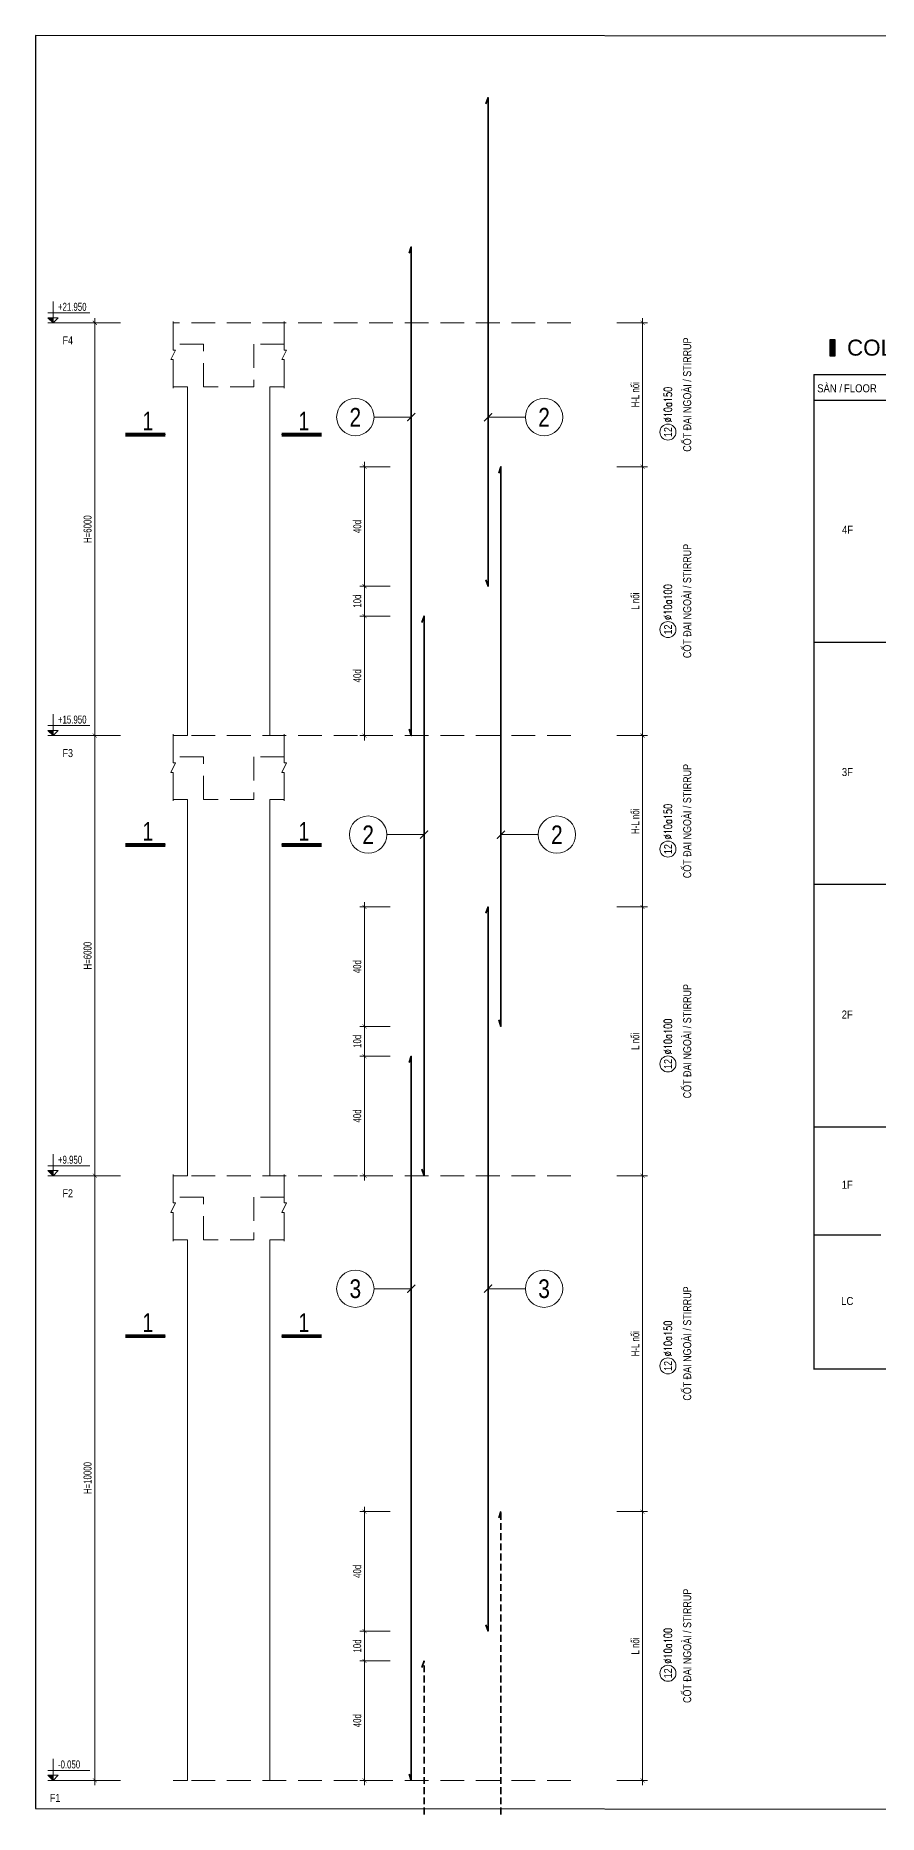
# Model space of a CAD drawing. Header units: millimetres. Extents: x 49323 to 538172, y -39336 to 181761.
# Drawn here: x 473122 to 481021, y 68414 to 85089 of the extents above; entities that cross this region are included whole.
import ezdxf
from ezdxf.enums import TextEntityAlignment as Align

# ---------------------------------------------------------------- set-up
doc = ezdxf.new("R2010")
doc.units = ezdxf.units.MM
doc.linetypes.add('HIDDEN', pattern=[9.524999999999999, 6.35, -3.175])
doc.linetypes.add('HIDDEN2', pattern=[4.762499999999999, 3.175, -1.5875])
doc.layers.get('0').update_dxf_attribs({"lineweight": 20})
doc.layers.get('Defpoints').update_dxf_attribs({"color": 151, "lineweight": 9})
for name, color, linetype in [('A-ANNO-LEAD', 4, 'Continuous'), ('TIT1', 3, 'Continuous'), ('TXT', 3, 'Continuous')]:
    doc.layers.add(name, color=color, linetype=linetype)
for name, color, linetype, lineweight in [('kata_thep chu', 4, 'Continuous', 35), ('NDC_S_ANNO', 7, 'Continuous', 20), ('NDC_S_BREAK-LINE', 1, 'Continuous', 15), ('NDC_S_CONTINUOUS', 3, 'Continuous', 20), ('NDC_S_DIM', 1, 'Continuous', 15), ('NDC_S_HIDDEN', 8, 'HIDDEN2', 13), ('NDC_S_LEADER', 1, 'Continuous', 15), ('NDC_S_REBAR', 4, 'Continuous', 35), ('NDC_S_SYMBOL', 1, 'Continuous', 15), ('NDC_S_TEXT SYMBOL', 7, 'Continuous', 20), ('NDC_S_THIN LINE', 8, 'Continuous', 9), ('NDC_S_VN TEXT', 7, 'Continuous', 20)]:
    doc.layers.add(name, color=color, linetype=linetype, lineweight=lineweight)
doc.styles.add('ARIAL', font='arial.ttf', dxfattribs={"width": 0.8})
doc.styles.add('NDC_ANNO', font='', dxfattribs={"width": 0.8})
doc.styles.add('NDC_ARIAL', font='arial.ttf', dxfattribs={"width": 0.85})
doc.styles.add('NDC_DIM', font='', dxfattribs={"width": 0.75})
doc.styles.add('NDC_EN TXT', font='romans.shx', dxfattribs={"width": 0.8})
doc.styles.add('NDC_VIE TXT', font='arial.ttf', dxfattribs={"width": 0.8})
doc.styles.get('NDC_ANNO').set_extended_font_data('Dotum')
doc.styles.get('NDC_DIM').set_extended_font_data('Dotum')
doc.dimstyles.new('NDC_dim_30', dxfattribs={"dimscale": 30, "dimtxt": 2.5, "dimasz": 1.5, "dimexe": 1.5, "dimexo": 2.5, "dimgap": 1, "dimtad": 1, "dimdec": 0, "dimzin": 0, "dimdsep": 46, "dimtxsty": 'NDC_DIM', "dimblk": 'DIMMARK', "dimcen": 0.09, "dimdle": 1.2, "dimclrd": 1, "dimclre": 1, "dimclrt": 3, "dimadec": 0, "dimazin": 0, "dimtfac": 1, "dimtdec": 0, "dimtix": 1, "dimtofl": 0, "dimtmove": 0, "dimatfit": 3, "dimfxl": 8, "dimfxlon": 1, "dimtolj": 1, "dimtzin": 0, "dimarcsym": 0})
doc.dimstyles.new('NDC_dim_75', dxfattribs={"dimscale": 75, "dimtxt": 2.5, "dimasz": 1.5, "dimexe": 1.5, "dimexo": 2.5, "dimgap": 1, "dimtad": 1, "dimdec": 0, "dimzin": 0, "dimdsep": 46, "dimtxsty": 'NDC_DIM', "dimblk": 'DIMMARK', "dimcen": 0.09, "dimdle": 1.2, "dimclrd": 1, "dimclre": 1, "dimclrt": 3, "dimadec": 0, "dimazin": 0, "dimtfac": 1, "dimtdec": 0, "dimtix": 1, "dimtofl": 0, "dimtmove": 0, "dimatfit": 3, "dimfxl": 8, "dimfxlon": 1, "dimtolj": 1, "dimtzin": 0, "dimarcsym": 0})

# ---------------------------------------------------------------- blocks, each defined once
blk = doc.blocks.new('DIMMARK')
at = {"layer": 'NDC_S_DIM', "color": 1}
blk.add_line((-1.5, 0), (1, 0), dxfattribs=at)
at = {"layer": 'NDC_S_DIM', "color": 2, "const_width": 0.1}
blk.add_lwpolyline([(-0.4242640687119285, -0.4242640687119285), (0.4242640687119285, 0.4242640687119285)], dxfattribs=at)
blk = doc.blocks.new('*D1915')
at = {"layer": 'Defpoints', "color": 0, "transparency": 16777216}
for p in [(235826.4158145603, 21008.03133469508), (236694.9130011299, 21008.03133469508), (236627.4130011282, 15339.42724640533)]:
    blk.add_point(p, dxfattribs=at)
at = {"layer": 'NDC_S_DIM', "color": 1, "lineweight": -2, "transparency": 16777216}
for p, q in [((236066.4158145603, 21008.03133469508), (235781.4158145603, 21008.03133469508)), ((235826.4158145603, 15384.42724640533), (235826.4158145603, 20963.03133469508)), ((236066.4158145603, 15339.42724640533), (235781.4158145603, 15339.42724640533))]:
    blk.add_line(p, q, dxfattribs=at)
at = {"layer": 'NDC_S_DIM', "color": 1, "lineweight": -2, "transparency": 16777216, "xscale": 45, "yscale": 45, "zscale": 45}
for p, rotation in [((235826.4158145603, 21008.03133469508), 90), ((235826.4158145603, 15339.42724640533), 270)]:
    blk.add_blockref('DIMMARK', p, dxfattribs=dict(at, rotation=rotation))
at = {"layer": 'NDC_S_DIM', "color": 3, "transparency": 16777216, "insert": (235758.8649326063, 18173.72929055013), "char_height": 75, "attachment_point": 5, "rotation": 90, "style": 'NDC_DIM'}
blk.add_mtext('\\A1;H=10000', dxfattribs=at)
blk = doc.blocks.new('*D1916')
at = {"layer": 'Defpoints', "color": 0, "transparency": 16777216}
for p in [(235826.4158145599, 25134.3877843607), (236694.9130011303, 25134.3877843607), (236694.9130011299, 21008.03133469508)]:
    blk.add_point(p, dxfattribs=at)
at = {"layer": 'NDC_S_DIM', "color": 1, "lineweight": -2, "transparency": 16777216}
for p, q in [((236066.4158145599, 25134.3877843607), (235781.4158145599, 25134.3877843607)), ((235826.4158145599, 21053.03133469508), (235826.4158145599, 25089.3877843607)), ((236066.4158145599, 21008.03133469508), (235781.4158145599, 21008.03133469508))]:
    blk.add_line(p, q, dxfattribs=at)
at = {"layer": 'NDC_S_DIM', "color": 1, "lineweight": -2, "transparency": 16777216, "xscale": 45, "yscale": 45, "zscale": 45}
for p, rotation in [((235826.4158145599, 25134.3877843607), 90), ((235826.4158145599, 21008.03133469508), 270)]:
    blk.add_blockref('DIMMARK', p, dxfattribs=dict(at, rotation=rotation))
at = {"layer": 'NDC_S_DIM', "color": 3, "transparency": 16777216, "insert": (235758.864932606, 23071.20955952782), "char_height": 75, "attachment_point": 5, "rotation": 90, "style": 'NDC_DIM'}
blk.add_mtext('\\A1;H=6000', dxfattribs=at)
blk = doc.blocks.new('*D1917')
at = {"layer": 'Defpoints', "color": 0, "transparency": 16777216}
for p in [(235826.4158145613, 29003.55654603003), (236744.9130011306, 29003.55654603003), (236694.9130011303, 25134.3877843607)]:
    blk.add_point(p, dxfattribs=at)
at = {"layer": 'NDC_S_DIM', "color": 1, "lineweight": -2, "transparency": 16777216}
for p, q in [((236066.4158145613, 29003.55654603003), (235781.4158145613, 29003.55654603003)), ((235826.4158145613, 25179.3877843607), (235826.4158145613, 28958.55654603003)), ((236066.4158145613, 25134.3877843607), (235781.4158145613, 25134.3877843607))]:
    blk.add_line(p, q, dxfattribs=at)
at = {"layer": 'NDC_S_DIM', "color": 1, "lineweight": -2, "transparency": 16777216, "xscale": 45, "yscale": 45, "zscale": 45}
for p, rotation in [((235826.4158145613, 29003.55654603003), 90), ((235826.4158145613, 25134.3877843607), 270)]:
    blk.add_blockref('DIMMARK', p, dxfattribs=dict(at, rotation=rotation))
at = {"layer": 'NDC_S_DIM', "color": 3, "transparency": 16777216, "insert": (235758.8649326074, 27068.97216519529), "char_height": 75, "attachment_point": 5, "rotation": 90, "style": 'NDC_DIM'}
blk.add_mtext('\\A1;H=6000', dxfattribs=at)
blk = doc.blocks.new('*U6')
at = {"layer": 'NDC_S_ANNO', "color": 0, "linetype": 'ByBlock', "lineweight": -2}
blk.add_line((-4.357142640116527, 0.002997111644365447), (1.000000217026004, 0.002999782974066001), dxfattribs=at)
at = {"layer": 'NDC_S_ANNO', "ltscale": 0.005, "const_width": 0.5}
blk.add_lwpolyline([(1.000000217026004, 0.002999782974066001), (-4.357142640116527, 0.002997111644365447)], dxfattribs=at)
at = {"layer": 'NDC_S_TEXT SYMBOL', "linetype": 'ByBlock', "lineweight": -2, "style": 'NDC_ANNO', "width": 0.8}
blk.add_attdef('DETAIL', text='', height=2.5, dxfattribs=at).set_placement((-0.635006858396082, 1.824862175366434), align=Align.MIDDLE_RIGHT)
blk = doc.blocks.new('*D1918')
at = {"layer": 'Defpoints', "color": 0, "ltscale": 0.005, "transparency": 16777216}
for p in [(238354.2713890636, 16459.42724640549, -5.397888116911379e-09), (238792.4508525407, 16459.42724640549), (238792.4508525407, 15339.42724640537)]:
    blk.add_point(p, dxfattribs=at)
at = {"layer": 'NDC_S_DIM', "color": 1, "lineweight": -2, "ltscale": 0.005, "transparency": 16777216}
for p, q in [((238594.2713890636, 16459.42724640549, -5.397888116911379e-09), (238309.2713890636, 16459.42724640549, -5.397888116911379e-09)), ((238354.2713890636, 15384.42724640537, -5.397888116911379e-09), (238354.2713890636, 16414.42724640549, -5.397888116911379e-09)), ((238594.2713890636, 15339.42724640537, -5.397888116911379e-09), (238309.2713890636, 15339.42724640537, -5.397888116911379e-09))]:
    blk.add_line(p, q, dxfattribs=at)
at = {"layer": 'NDC_S_DIM', "color": 1, "lineweight": -2, "ltscale": 0.005, "transparency": 16777216, "xscale": 45, "yscale": 45, "zscale": 45}
for p, rotation in [((238354.2713890636, 16459.42724640549, -5.397888116911379e-09), 90), ((238354.2713890636, 15339.42724640537, -5.397888116911379e-09), 270)]:
    blk.add_blockref('DIMMARK', p, dxfattribs=dict(at, rotation=rotation))
at = {"layer": 'NDC_S_DIM', "color": 3, "ltscale": 0.005, "transparency": 16777216, "insert": (238285.9572778016, 15899.42724640536, -5.397888116911379e-09), "char_height": 75, "attachment_point": 5, "rotation": 90, "style": 'NDC_DIM'}
blk.add_mtext('\\A1;40d', dxfattribs=at)
blk = doc.blocks.new('*D1919')
at = {"layer": 'Defpoints', "color": 0, "ltscale": 0.005, "transparency": 16777216}
for p in [(238354.2713890634, 16739.42724640371), (238792.4508525407, 16739.42724640371), (238792.4508525407, 16459.42724640549)]:
    blk.add_point(p, dxfattribs=at)
at = {"layer": 'NDC_S_DIM', "color": 1, "lineweight": -2, "ltscale": 0.005, "transparency": 16777216}
for p, q in [((238594.2713890634, 16739.42724640371), (238309.2713890634, 16739.42724640371)), ((238354.2713890634, 16504.42724640549), (238354.2713890634, 16694.42724640371)), ((238594.2713890634, 16459.42724640549), (238309.2713890634, 16459.42724640549))]:
    blk.add_line(p, q, dxfattribs=at)
at = {"layer": 'NDC_S_DIM', "color": 1, "lineweight": -2, "ltscale": 0.005, "transparency": 16777216, "xscale": 45, "yscale": 45, "zscale": 45}
for p, rotation in [((238354.2713890634, 16739.42724640371), 90), ((238354.2713890634, 16459.42724640549), 270)]:
    blk.add_blockref('DIMMARK', p, dxfattribs=dict(at, rotation=rotation))
at = {"layer": 'NDC_S_DIM', "color": 3, "ltscale": 0.005, "transparency": 16777216, "insert": (238285.9572778015, 16599.42724640453), "char_height": 75, "attachment_point": 5, "rotation": 90, "style": 'NDC_DIM'}
blk.add_mtext('\\A1;10d', dxfattribs=at)
blk = doc.blocks.new('*D1920')
at = {"layer": 'Defpoints', "color": 0, "ltscale": 0.005, "transparency": 16777216}
for p in [(238354.2713890634, 17859.42724640549), (238792.4508525407, 17859.42724640549), (238792.4508525407, 16739.42724640371)]:
    blk.add_point(p, dxfattribs=at)
at = {"layer": 'NDC_S_DIM', "color": 1, "lineweight": -2, "ltscale": 0.005, "transparency": 16777216}
for p, q in [((238594.2713890634, 17859.42724640549), (238309.2713890634, 17859.42724640549)), ((238354.2713890634, 16784.42724640371), (238354.2713890634, 17814.42724640549)), ((238594.2713890634, 16739.42724640371), (238309.2713890634, 16739.42724640371))]:
    blk.add_line(p, q, dxfattribs=at)
at = {"layer": 'NDC_S_DIM', "color": 1, "lineweight": -2, "ltscale": 0.005, "transparency": 16777216, "xscale": 45, "yscale": 45, "zscale": 45}
for p, rotation in [((238354.2713890634, 17859.42724640549), 90), ((238354.2713890634, 16739.42724640371), 270)]:
    blk.add_blockref('DIMMARK', p, dxfattribs=dict(at, rotation=rotation))
at = {"layer": 'NDC_S_DIM', "color": 3, "ltscale": 0.005, "transparency": 16777216, "insert": (238285.9572778015, 17299.42724640453), "char_height": 75, "attachment_point": 5, "rotation": 90, "style": 'NDC_DIM'}
blk.add_mtext('\\A1;40d', dxfattribs=at)
blk = doc.blocks.new('*D1921')
at = {"layer": 'Defpoints', "color": 0, "ltscale": 0.005, "transparency": 16777216}
for p in [(238354.271389063, 22128.03133469506, -5.397888116911379e-09), (238792.4508525413, 22128.03133469506), (238792.4508525413, 21008.03133469495)]:
    blk.add_point(p, dxfattribs=at)
at = {"layer": 'NDC_S_DIM', "color": 1, "lineweight": -2, "ltscale": 0.005, "transparency": 16777216}
for p, q in [((238594.271389063, 22128.03133469506, -5.397888116911379e-09), (238309.271389063, 22128.03133469506, -5.397888116911379e-09)), ((238354.271389063, 21053.03133469495, -5.397888116911379e-09), (238354.271389063, 22083.03133469506, -5.397888116911379e-09)), ((238594.271389063, 21008.03133469495, -5.397888116911379e-09), (238309.271389063, 21008.03133469495, -5.397888116911379e-09))]:
    blk.add_line(p, q, dxfattribs=at)
at = {"layer": 'NDC_S_DIM', "color": 1, "lineweight": -2, "ltscale": 0.005, "transparency": 16777216, "xscale": 45, "yscale": 45, "zscale": 45}
for p, rotation in [((238354.271389063, 22128.03133469506, -5.397888116911379e-09), 90), ((238354.271389063, 21008.03133469495, -5.397888116911379e-09), 270)]:
    blk.add_blockref('DIMMARK', p, dxfattribs=dict(at, rotation=rotation))
at = {"layer": 'NDC_S_DIM', "color": 3, "ltscale": 0.005, "transparency": 16777216, "insert": (238285.9572778011, 21568.03133469493, -5.397888116911379e-09), "char_height": 75, "attachment_point": 5, "rotation": 90, "style": 'NDC_DIM'}
blk.add_mtext('\\A1;40d', dxfattribs=at)
blk = doc.blocks.new('*D1922')
at = {"layer": 'Defpoints', "color": 0, "ltscale": 0.005, "transparency": 16777216}
for p in [(238354.271389063, 22408.03133469329), (238792.4508525413, 22408.03133469329), (238792.4508525413, 22128.03133469506)]:
    blk.add_point(p, dxfattribs=at)
at = {"layer": 'NDC_S_DIM', "color": 1, "lineweight": -2, "ltscale": 0.005, "transparency": 16777216}
for p, q in [((238594.271389063, 22408.03133469329), (238309.271389063, 22408.03133469329)), ((238354.271389063, 22173.03133469506), (238354.271389063, 22363.03133469329)), ((238594.271389063, 22128.03133469506), (238309.271389063, 22128.03133469506))]:
    blk.add_line(p, q, dxfattribs=at)
at = {"layer": 'NDC_S_DIM', "color": 1, "lineweight": -2, "ltscale": 0.005, "transparency": 16777216, "xscale": 45, "yscale": 45, "zscale": 45}
for p, rotation in [((238354.271389063, 22408.03133469329), 90), ((238354.271389063, 22128.03133469506), 270)]:
    blk.add_blockref('DIMMARK', p, dxfattribs=dict(at, rotation=rotation))
at = {"layer": 'NDC_S_DIM', "color": 3, "ltscale": 0.005, "transparency": 16777216, "insert": (238285.9572778011, 22268.0313346941), "char_height": 75, "attachment_point": 5, "rotation": 90, "style": 'NDC_DIM'}
blk.add_mtext('\\A1;10d', dxfattribs=at)
blk = doc.blocks.new('*D1923')
at = {"layer": 'Defpoints', "color": 0, "ltscale": 0.005, "transparency": 16777216}
for p in [(238354.271389063, 23528.03133469506), (238792.4508525413, 23528.03133469506), (238792.4508525413, 22408.03133469329)]:
    blk.add_point(p, dxfattribs=at)
at = {"layer": 'NDC_S_DIM', "color": 1, "lineweight": -2, "ltscale": 0.005, "transparency": 16777216}
for p, q in [((238594.271389063, 23528.03133469506), (238309.271389063, 23528.03133469506)), ((238354.271389063, 22453.03133469329), (238354.271389063, 23483.03133469506)), ((238594.271389063, 22408.03133469329), (238309.271389063, 22408.03133469329))]:
    blk.add_line(p, q, dxfattribs=at)
at = {"layer": 'NDC_S_DIM', "color": 1, "lineweight": -2, "ltscale": 0.005, "transparency": 16777216, "xscale": 45, "yscale": 45, "zscale": 45}
for p, rotation in [((238354.271389063, 23528.03133469506), 90), ((238354.271389063, 22408.03133469329), 270)]:
    blk.add_blockref('DIMMARK', p, dxfattribs=dict(at, rotation=rotation))
at = {"layer": 'NDC_S_DIM', "color": 3, "ltscale": 0.005, "transparency": 16777216, "insert": (238285.9572778011, 22968.0313346941), "char_height": 75, "attachment_point": 5, "rotation": 90, "style": 'NDC_DIM'}
blk.add_mtext('\\A1;40d', dxfattribs=at)
blk = doc.blocks.new('*D1924')
at = {"layer": 'Defpoints', "color": 0, "ltscale": 0.005, "transparency": 16777216}
for p in [(238354.2713890634, 26254.3877843607, -5.397888116911379e-09), (238792.4508525417, 26254.3877843607), (238792.4508525417, 25134.38778436059)]:
    blk.add_point(p, dxfattribs=at)
at = {"layer": 'NDC_S_DIM', "color": 1, "lineweight": -2, "ltscale": 0.005, "transparency": 16777216}
for p, q in [((238594.2713890634, 26254.3877843607, -5.397888116911379e-09), (238309.2713890634, 26254.3877843607, -5.397888116911379e-09)), ((238354.2713890634, 25179.38778436059, -5.397888116911379e-09), (238354.2713890634, 26209.3877843607, -5.397888116911379e-09)), ((238594.2713890634, 25134.38778436059, -5.397888116911379e-09), (238309.2713890634, 25134.38778436059, -5.397888116911379e-09))]:
    blk.add_line(p, q, dxfattribs=at)
at = {"layer": 'NDC_S_DIM', "color": 1, "lineweight": -2, "ltscale": 0.005, "transparency": 16777216, "xscale": 45, "yscale": 45, "zscale": 45}
for p, rotation in [((238354.2713890634, 26254.3877843607, -5.397888116911379e-09), 90), ((238354.2713890634, 25134.38778436059, -5.397888116911379e-09), 270)]:
    blk.add_blockref('DIMMARK', p, dxfattribs=dict(at, rotation=rotation))
at = {"layer": 'NDC_S_DIM', "color": 3, "ltscale": 0.005, "transparency": 16777216, "insert": (238285.9572778015, 25694.38778436057, -5.397888116911379e-09), "char_height": 75, "attachment_point": 5, "rotation": 90, "style": 'NDC_DIM'}
blk.add_mtext('\\A1;40d', dxfattribs=at)
blk = doc.blocks.new('*D1925')
at = {"layer": 'Defpoints', "color": 0, "ltscale": 0.005, "transparency": 16777216}
for p in [(238354.2713890634, 26534.38778435893), (238792.4508525417, 26534.38778435893), (238792.4508525417, 26254.3877843607)]:
    blk.add_point(p, dxfattribs=at)
at = {"layer": 'NDC_S_DIM', "color": 1, "lineweight": -2, "ltscale": 0.005, "transparency": 16777216}
for p, q in [((238594.2713890634, 26534.38778435893), (238309.2713890634, 26534.38778435893)), ((238354.2713890634, 26299.3877843607), (238354.2713890634, 26489.38778435893)), ((238594.2713890634, 26254.3877843607), (238309.2713890634, 26254.3877843607))]:
    blk.add_line(p, q, dxfattribs=at)
at = {"layer": 'NDC_S_DIM', "color": 1, "lineweight": -2, "ltscale": 0.005, "transparency": 16777216, "xscale": 45, "yscale": 45, "zscale": 45}
for p, rotation in [((238354.2713890634, 26534.38778435893), 90), ((238354.2713890634, 26254.3877843607), 270)]:
    blk.add_blockref('DIMMARK', p, dxfattribs=dict(at, rotation=rotation))
at = {"layer": 'NDC_S_DIM', "color": 3, "ltscale": 0.005, "transparency": 16777216, "insert": (238285.9572778015, 26394.38778435974), "char_height": 75, "attachment_point": 5, "rotation": 90, "style": 'NDC_DIM'}
blk.add_mtext('\\A1;10d', dxfattribs=at)
blk = doc.blocks.new('*D1926')
at = {"layer": 'Defpoints', "color": 0, "ltscale": 0.005, "transparency": 16777216}
for p in [(238354.2713890633, 27654.3877843607), (238792.4508525417, 27654.3877843607), (238792.4508525417, 26534.38778435893)]:
    blk.add_point(p, dxfattribs=at)
at = {"layer": 'NDC_S_DIM', "color": 1, "lineweight": -2, "ltscale": 0.005, "transparency": 16777216}
for p, q in [((238594.2713890633, 27654.3877843607), (238309.2713890633, 27654.3877843607)), ((238354.2713890633, 26579.38778435893), (238354.2713890633, 27609.3877843607)), ((238594.2713890633, 26534.38778435893), (238309.2713890633, 26534.38778435893))]:
    blk.add_line(p, q, dxfattribs=at)
at = {"layer": 'NDC_S_DIM', "color": 1, "lineweight": -2, "ltscale": 0.005, "transparency": 16777216, "xscale": 45, "yscale": 45, "zscale": 45}
for p, rotation in [((238354.2713890633, 27654.3877843607), 90), ((238354.2713890633, 26534.38778435893), 270)]:
    blk.add_blockref('DIMMARK', p, dxfattribs=dict(at, rotation=rotation))
at = {"layer": 'NDC_S_DIM', "color": 3, "ltscale": 0.005, "transparency": 16777216, "insert": (238285.9572778014, 27094.38778435974), "char_height": 75, "attachment_point": 5, "rotation": 90, "style": 'NDC_DIM'}
blk.add_mtext('\\A1;40d', dxfattribs=at)
blk = doc.blocks.new('*D1927')
at = {"layer": 'Defpoints', "color": 0, "ltscale": 70, "transparency": 16777216}
for p in [(239632.2000959597, 17859.42724640569), (240959.7569647339, 17859.42724640569), (240397.4042410804, 15339.42724640533)]:
    blk.add_point(p, dxfattribs=at)
at = {"layer": 'NDC_S_DIM', "color": 1, "lineweight": -2, "ltscale": 70, "transparency": 16777216}
for p, q in [((240719.7569647339, 17859.42724640569), (241004.7569647339, 17859.42724640569)), ((240959.7569647339, 15384.42724640533), (240959.7569647339, 17814.42724640569)), ((240719.7569647339, 15339.42724640533), (241004.7569647339, 15339.42724640533))]:
    blk.add_line(p, q, dxfattribs=at)
at = {"layer": 'NDC_S_DIM', "color": 1, "lineweight": -2, "ltscale": 70, "transparency": 16777216, "xscale": 45, "yscale": 45, "zscale": 45}
for p, rotation in [((240959.7569647339, 17859.42724640569), 90), ((240959.7569647339, 15339.42724640533), 270)]:
    blk.add_blockref('DIMMARK', p, dxfattribs=dict(at, rotation=rotation))
at = {"layer": 'NDC_S_DIM', "color": 3, "ltscale": 70, "transparency": 16777216, "insert": (240891.7576305128, 16599.42724640544), "char_height": 75, "attachment_point": 5, "rotation": 90, "style": 'NDC_DIM'}
blk.add_mtext('\\A1;L nối', dxfattribs=at)
blk = doc.blocks.new('*D1928')
at = {"layer": 'Defpoints', "color": 0, "ltscale": 70, "transparency": 16777216}
for p in [(239512.2000959597, 23528.03133469512), (240959.7569647335, 23528.03133469512), (240397.404241081, 21008.0313346949)]:
    blk.add_point(p, dxfattribs=at)
at = {"layer": 'NDC_S_DIM', "color": 1, "lineweight": -2, "ltscale": 70, "transparency": 16777216}
for p, q in [((240719.7569647335, 23528.03133469512), (241004.7569647335, 23528.03133469512)), ((240959.7569647335, 21053.0313346949), (240959.7569647335, 23483.03133469512)), ((240719.7569647335, 21008.0313346949), (241004.7569647335, 21008.0313346949))]:
    blk.add_line(p, q, dxfattribs=at)
at = {"layer": 'NDC_S_DIM', "color": 1, "lineweight": -2, "ltscale": 70, "transparency": 16777216, "xscale": 45, "yscale": 45, "zscale": 45}
for p, rotation in [((240959.7569647335, 23528.03133469512), 90), ((240959.7569647335, 21008.0313346949), 270)]:
    blk.add_blockref('DIMMARK', p, dxfattribs=dict(at, rotation=rotation))
at = {"layer": 'NDC_S_DIM', "color": 3, "ltscale": 70, "transparency": 16777216, "insert": (240891.7576305124, 22268.03133469494), "char_height": 75, "attachment_point": 5, "rotation": 90, "style": 'NDC_DIM'}
blk.add_mtext('\\A1;L nối', dxfattribs=at)
blk = doc.blocks.new('*D1929')
at = {"layer": 'Defpoints', "color": 0, "ltscale": 70, "transparency": 16777216}
for p in [(239632.2000959606, 27654.38778436095), (240959.7569647339, 27654.38778436095), (240397.4042410813, 25134.38778436054)]:
    blk.add_point(p, dxfattribs=at)
at = {"layer": 'NDC_S_DIM', "color": 1, "lineweight": -2, "ltscale": 70, "transparency": 16777216}
for p, q in [((240719.7569647339, 27654.38778436095), (241004.7569647339, 27654.38778436095)), ((240959.7569647339, 25179.38778436054), (240959.7569647339, 27609.38778436095)), ((240719.7569647339, 25134.38778436054), (241004.7569647339, 25134.38778436054))]:
    blk.add_line(p, q, dxfattribs=at)
at = {"layer": 'NDC_S_DIM', "color": 1, "lineweight": -2, "ltscale": 70, "transparency": 16777216, "xscale": 45, "yscale": 45, "zscale": 45}
for p, rotation in [((240959.7569647339, 27654.38778436095), 90), ((240959.7569647339, 25134.38778436054), 270)]:
    blk.add_blockref('DIMMARK', p, dxfattribs=dict(at, rotation=rotation))
at = {"layer": 'NDC_S_DIM', "color": 3, "ltscale": 70, "transparency": 16777216, "insert": (240891.7576305128, 26394.38778436067), "char_height": 75, "attachment_point": 5, "rotation": 90, "style": 'NDC_DIM'}
blk.add_mtext('\\A1;L nối', dxfattribs=at)
blk = doc.blocks.new('*U236')
blk.add_circle((-2.5, 0), 2.5)
at = {"layer": 'NDC_S_VN TEXT', "color": 7, "style": 'ARIAL', "width": 0.8}
blk.add_attdef('SH2', text='', height=2.5, dxfattribs=at).set_placement((-2.5, 0), align=Align.MIDDLE)
at = {"layer": 'NDC_S_VN TEXT', "color": 3, "style": 'NDC_EN TXT', "width": 0.75}
blk.add_attdef('DKKC1', (0.5, -1.25), '', height=2.5, dxfattribs=at)
blk = doc.blocks.new('CD')
at = {"layer": 'NDC_S_ANNO'}
blk.add_hatch(color=3, dxfattribs=at).paths.add_polyline_path([(5.820766091346741e-10, 159.6954857552046), (-161.2010908627417, 159.6954857552046), (5.820766091346741e-10, -5.529727786779404e-10)])
at = {"layer": 'NDC_S_ANNO', "ltscale": 50}
h = blk.add_hatch(dxfattribs=at)
h.set_pattern_fill('ANSI31', color=256, scale=140.6250541793833, style=0)
h.set_pattern_definition([(45, (5.820766091346741e-10, 0), (-315.7122508925224, 315.7122508925224), [])])
h.paths.add_polyline_path([(5.820766091346741e-10, 159.6954857552046), (5.820766091346741e-10, -5.529727786779404e-10), (161.2010908930097, 159.6954857552046)])
for p, q in [((1156.125648126763, 0), (-163.8695725132129, 0)), ((-159.2704896852956, 314.0833880473947), (1146.947077315999, 314.0833880473947))]:
    blk.add_line(p, q, dxfattribs=at)
for points in [[(5.820766091346741e-10, 669.4950748638657), (5.820766091346741e-10, -5.529727786779404e-10)], [(5.820766091346741e-10, -5.529727786779404e-10), (-161.2010908627417, 159.6954857552046), (5.820766091346741e-10, 159.6954857552046)], [(5.820766091346741e-10, -5.529727786779404e-10), (161.2010908930097, 159.6954857552046), (5.820766091346741e-10, 159.6954857552046)]]:
    blk.add_lwpolyline(points, dxfattribs=at)
at = {"layer": 'NDC_S_TEXT SYMBOL', "color": 3, "style": 'NDC_DIM', "width": 0.7}
blk.add_attdef('COT', (153.9534816145897, 374.6377722059842), '', height=250, dxfattribs=at)
blk = doc.blocks.new('*D1930')
at = {"layer": 'Defpoints', "color": 0, "ltscale": 40, "transparency": 16777216}
for p in [(239512.2000959596, 21008.0313346949), (240959.7569647341, 21008.0313346949), (239632.2000959597, 17859.42724640569)]:
    blk.add_point(p, dxfattribs=at)
at = {"layer": 'NDC_S_DIM', "color": 1, "lineweight": -2, "ltscale": 40, "transparency": 16777216}
for p, q in [((240719.7569647341, 21008.0313346949), (241004.7569647341, 21008.0313346949)), ((240959.7569647341, 17904.42724640569), (240959.7569647341, 20963.0313346949)), ((240719.7569647341, 17859.42724640569), (241004.7569647341, 17859.42724640569))]:
    blk.add_line(p, q, dxfattribs=at)
at = {"layer": 'NDC_S_DIM', "color": 1, "lineweight": -2, "ltscale": 40, "transparency": 16777216, "xscale": 45, "yscale": 45, "zscale": 45}
for p, rotation in [((240959.7569647341, 21008.0313346949), 90), ((240959.7569647341, 17859.42724640569), 270)]:
    blk.add_blockref('DIMMARK', p, dxfattribs=dict(at, rotation=rotation))
at = {"layer": 'NDC_S_DIM', "color": 3, "ltscale": 40, "transparency": 16777216, "insert": (240891.757630513, 19433.72929055023), "char_height": 75, "attachment_point": 5, "rotation": 90, "style": 'NDC_DIM'}
blk.add_mtext('\\A1;H-L nối', dxfattribs=at)
blk = doc.blocks.new('*D1931')
at = {"layer": 'Defpoints', "color": 0, "ltscale": 40, "transparency": 16777216}
for p in [(240397.4042410813, 25134.38778436054), (240959.7569647338, 25134.38778436054), (239512.2000959597, 23528.03133469512)]:
    blk.add_point(p, dxfattribs=at)
at = {"layer": 'NDC_S_DIM', "color": 1, "lineweight": -2, "ltscale": 40, "transparency": 16777216}
for p, q in [((240719.7569647338, 25134.38778436054), (241004.7569647338, 25134.38778436054)), ((240959.7569647338, 23573.03133469512), (240959.7569647338, 25089.38778436054)), ((240719.7569647338, 23528.03133469512), (241004.7569647338, 23528.03133469512))]:
    blk.add_line(p, q, dxfattribs=at)
at = {"layer": 'NDC_S_DIM', "color": 1, "lineweight": -2, "ltscale": 40, "transparency": 16777216, "xscale": 45, "yscale": 45, "zscale": 45}
for p, rotation in [((240959.7569647338, 25134.38778436054), 90), ((240959.7569647338, 23528.03133469512), 270)]:
    blk.add_blockref('DIMMARK', p, dxfattribs=dict(at, rotation=rotation))
at = {"layer": 'NDC_S_DIM', "color": 3, "ltscale": 40, "transparency": 16777216, "insert": (240891.7576305127, 24331.20955952776), "char_height": 75, "attachment_point": 5, "rotation": 90, "style": 'NDC_DIM'}
blk.add_mtext('\\A1;H-L nối', dxfattribs=at)
blk = doc.blocks.new('*D1932')
at = {"layer": 'Defpoints', "color": 0, "ltscale": 40, "transparency": 16777216}
for p in [(239512.2000959604, 29003.55654603003), (240959.7569647351, 29003.55654603003), (239632.2000959606, 27654.38778436095)]:
    blk.add_point(p, dxfattribs=at)
at = {"layer": 'NDC_S_DIM', "color": 1, "lineweight": -2, "ltscale": 40, "transparency": 16777216}
for p, q in [((240719.7569647351, 29003.55654603003), (241004.7569647351, 29003.55654603003)), ((240959.7569647351, 27699.38778436095), (240959.7569647351, 28958.55654603003)), ((240719.7569647351, 27654.38778436095), (241004.7569647351, 27654.38778436095))]:
    blk.add_line(p, q, dxfattribs=at)
at = {"layer": 'NDC_S_DIM', "color": 1, "lineweight": -2, "ltscale": 40, "transparency": 16777216, "xscale": 45, "yscale": 45, "zscale": 45}
for p, rotation in [((240959.7569647351, 29003.55654603003), 90), ((240959.7569647351, 27654.38778436095), 270)]:
    blk.add_blockref('DIMMARK', p, dxfattribs=dict(at, rotation=rotation))
at = {"layer": 'NDC_S_DIM', "color": 3, "ltscale": 40, "transparency": 16777216, "insert": (240891.757630514, 28328.97216519541), "char_height": 75, "attachment_point": 5, "rotation": 90, "style": 'NDC_DIM'}
blk.add_mtext('\\A1;H-L nối', dxfattribs=at)
blk = doc.blocks.new('column 2')
at = {"layer": 'kata_thep chu', "color": 4, "ltscale": 0.005}
for points in [[(239492.2000959601, 26594.38778436094), (239512.2000959601, 26534.38778436094), (239512.2000959603, 31115.44661806026), (239492.2000959603, 31055.44661806026)], [(238772.45085254, 25194.38778435806), (238792.45085254, 25134.38778435806), (238792.4508525404, 29715.44661806026), (238772.4508525404, 29655.44661806026)], [(239612.2000959602, 22468.03133469512), (239632.2000959602, 22408.03133469512), (239632.2000959605, 27654.38778436094), (239612.2000959605, 27594.38778436094)], [(238892.4508525396, 21068.03133469485), (238912.4508525396, 21008.03133469485), (238912.45085254, 26254.38778436094), (238892.45085254, 26194.38778436094)], [(239492.2000959589, 16799.42724640535), (239512.2000959589, 16739.42724640535), (239512.2000959596, 23528.03133469512), (239492.2000959596, 23468.03133469512)], [(238772.450852539, 15399.42724640269), (238792.450852539, 15339.42724640269), (238792.4508525396, 22128.03133469512), (238772.4508525396, 22068.03133469512)]]:
    blk.add_lwpolyline(points, dxfattribs=at)
at = {"layer": 'NDC_S_BREAK-LINE'}
for points in [[(236559.9130011287, 28391.05654603001), (236559.9130011287, 28658.55654603001), (236537.4130011287, 28658.55654603001), (236582.4130011287, 28748.55654603001), (236559.9130011287, 28748.55654603001), (236559.9130011287, 29016.05654603001)], [(237601.5253373742, 28391.05654603001), (237601.5253373742, 28658.55654603001), (237579.0253373742, 28658.55654603001), (237624.0253373742, 28748.55654603001), (237601.5253373742, 28748.55654603001), (237601.5253373742, 29016.05654603001)], [(236559.9130011284, 24521.88778436053), (236559.9130011284, 24789.38778436053), (236537.4130011284, 24789.38778436053), (236582.4130011284, 24879.38778436053), (236559.9130011284, 24879.38778436053), (236559.9130011284, 25146.88778436053)], [(237601.525337374, 24521.88778436053), (237601.525337374, 24789.38778436053), (237579.025337374, 24789.38778436053), (237624.025337374, 24879.38778436053), (237601.525337374, 24879.38778436053), (237601.525337374, 25146.88778436053)], [(236559.9130011279, 20395.5313346949), (236559.9130011279, 20663.0313346949), (236537.4130011279, 20663.0313346949), (236582.4130011279, 20753.0313346949), (236559.9130011279, 20753.0313346949), (236559.9130011279, 21020.5313346949)], [(237601.5253373735, 20395.5313346949), (237601.5253373735, 20663.0313346949), (237579.0253373735, 20663.0313346949), (237624.0253373735, 20753.0313346949), (237601.5253373735, 20753.0313346949), (237601.5253373735, 21020.5313346949)]]:
    blk.add_lwpolyline(points, dxfattribs=at)
at = {"layer": 'NDC_S_CONTINUOUS'}
for points in [[(236559.9130011284, 25134.38778436069), (236694.9130011302, 25134.38778436069), (236694.9130011287, 28403.55654603001), (236559.9130011287, 28403.55654603001)], [(237601.525337374, 25134.38778436069), (237466.525337374, 25134.38778436072), (237466.5253373742, 28403.55654603001), (237601.5253373742, 28403.55654603001)], [(236559.9130011279, 21008.03133469506), (236694.9130011298, 21008.03133469506), (236694.9130011284, 24534.38778436053), (236559.9130011284, 24534.38778436053)], [(237601.5253373735, 21008.03133469506), (237466.5253373735, 21008.03133469509), (237466.525337374, 24534.38778436053), (237601.525337374, 24534.38778436053)], [(236559.9130011273, 15339.42724640532), (236694.9130011292, 15339.42724640532), (236694.9130011279, 20408.0313346949), (236559.9130011279, 20408.0313346949)], [(237601.5253373728, 15339.42724640532), (237466.5253373728, 15339.42724640535), (237466.5253373735, 20408.0313346949), (237601.5253373735, 20408.0313346949)]]:
    blk.add_lwpolyline(points, dxfattribs=at)
at = {"layer": 'NDC_S_DIM'}
for centre in [(238267.9398233747, 28119.68021524866), (240036.7111251258, 28119.68021524866), (238387.9398233744, 24205.32067478051), (240156.7111251254, 24205.32067478051), (238267.9398233743, 19949.12371299155), (240036.7111251253, 19949.12371299155)]:
    blk.add_circle(centre, 175, dxfattribs=at)
at = {"layer": 'NDC_S_HIDDEN', "ltscale": 70}
for p, q in [((240287.411377722, 29003.55654603001), (236559.9130011287, 29003.55654603001)), ((240287.4113777216, 25134.38778436053), (236559.9130011284, 25134.38778436053)), ((240287.4113777212, 21008.0313346949), (236559.9130011279, 21008.0313346949)), ((240287.4113777207, 15339.42724640532), (236559.9130011273, 15339.42724640532))]:
    blk.add_line(p, q, dxfattribs=at)
for points in [[(237601.5253373742, 28803.55654603001), (237316.5253373742, 28803.55654603001), (237316.5253373742, 28403.55654603001), (236844.9130011287, 28403.55654603001), (236844.9130011306, 28803.55654603001), (236559.9130011287, 28803.55654603001)], [(237601.525337374, 24934.38778436053), (237316.525337374, 24934.38778436053), (237316.525337374, 24534.38778436053), (236844.9130011284, 24534.38778436053), (236844.9130011302, 24934.38778436053), (236559.9130011284, 24934.38778436053)], [(237601.5253373735, 20808.0313346949), (237316.5253373735, 20808.0313346949), (237316.5253373735, 20408.0313346949), (236844.9130011279, 20408.0313346949), (236844.9130011298, 20808.0313346949), (236559.9130011279, 20808.0313346949)]]:
    blk.add_lwpolyline(points, dxfattribs=at)
at = {"layer": 'NDC_S_REBAR', "linetype": 'HIDDEN', "ltscale": 10}
for points in [[(239632.2000959596, 15020.6372472502), (239632.2000959596, 17859.42724640568), (239612.2000959596, 17799.42724640568)], [(238912.450852539, 15020.6372472502), (238912.450852539, 16459.42724640568), (238892.450852539, 16399.42724640568)]]:
    blk.add_lwpolyline(points, dxfattribs=at)
at = {"layer": 'NDC_S_DIM'}
ref = blk.add_blockref('CD', (235434.5781201225, 29003.55654603022), dxfattribs=dict(at, xscale=0.3, yscale=0.3, zscale=0.3))
ref.add_attrib('COT', '+21.950', (235480.7641646069, 29115.94787769202), dxfattribs={"layer": '0', "color": 3, "height": 75.00000000000004, "style": 'NDC_DIM', "width": 0.7499999999999999})
ref = blk.add_blockref('CD', (235434.5781201222, 25134.38778436073), dxfattribs=dict(at, xscale=0.3, yscale=0.3, zscale=0.3))
ref.add_attrib('COT', '+15.950', (235480.7641646066, 25246.77911602253), dxfattribs={"layer": '0', "color": 3, "height": 75.00000000000004, "style": 'NDC_DIM', "width": 0.7499999999999999})
ref = blk.add_blockref('CD', (235434.5781201217, 21008.0313346951), dxfattribs=dict(at, xscale=0.3, yscale=0.3, zscale=0.3))
ref.add_attrib('COT', '+9.950', (235480.7641646061, 21120.4226663569), dxfattribs={"layer": '0', "color": 3, "height": 75.00000000000004, "style": 'NDC_DIM', "width": 0.7499999999999999})
ref = blk.add_blockref('CD', (235434.5781201221, 15339.42724640535), dxfattribs=dict(at, xscale=0.3, yscale=0.3, zscale=0.7))
ref.add_attrib('COT', '-0.050', (235480.7641646065, 15451.81857806715), dxfattribs={"layer": '0', "color": 6, "height": 75.00000000000004, "style": 'NDC_DIM', "width": 0.7499999999999999})
at = {"layer": 'NDC_S_SYMBOL', "xscale": 70, "yscale": 70, "zscale": 70}
for p in [(236418.3402147517, 27954.90264049081), (237881.1238500982, 27954.90290762378), (236418.3402147513, 24108.46543541795), (237881.1238500978, 24108.46570255092), (236418.3402147506, 19504.09594659193), (237881.1238500972, 19504.0962137249)]:
    blk.add_blockref('*U6', p, dxfattribs=at).add_auto_attribs({'DETAIL': '1'})
at = {"layer": 'NDC_S_THIN LINE', "xscale": 30.00000000000001, "yscale": 30.00000000000001, "zscale": 30.00000000000001, "rotation": 90}
for p, values in [((241197.8886069545, 28054.18656389408), {'SH2': '12', 'DKKC1': '%%c10a150'}), ((241197.8886069545, 26203.32581655787), {'SH2': '12', 'DKKC1': '%%c10a100'}), ((241197.888606954, 24144.72034900117), {'SH2': '12', 'DKKC1': '%%c10a150'}), ((241197.888606954, 22130.66582379845), {'SH2': '12', 'DKKC1': '%%c10a100'}), ((241197.8886069533, 19300.07076771458), {'SH2': '12', 'DKKC1': '%%c10a150'}), ((241197.8886069533, 16418.56618510318), {'SH2': '12', 'DKKC1': '%%c10a100'})]:
    blk.add_blockref('*U236', p, dxfattribs=at).add_auto_attribs(values)
at = {"layer": 'NDC_S_VN TEXT', "style": 'NDC_VIE TXT', "width": 0.8}
for s, p in [('F4', (235524.0751357267, 28839.42426986509)), ('F3', (235524.0751357265, 24970.25550819561)), ('F2', (235524.075135726, 20843.89905852998)), ('F1', (235405.1977976569, 15175.29497024018))]:
    blk.add_text(s, height=75, dxfattribs=at).set_placement(p, align=Align.MIDDLE_LEFT)
for p in [(241377.8875609568, 27795.00670546669), (241377.8875609556, 25860.42232463195), (241377.8875609555, 23797.24409979903), (241377.8875609551, 21734.06587496621), (241377.8875609557, 18899.7638308215), (241377.8875609556, 16065.46178667672)]:
    blk.add_text('CỐT ĐAI NGOÀI / STIRRUP', height=75, rotation=90, dxfattribs=at).set_placement(p, align=Align.MIDDLE_LEFT)
at = {"layer": 'NDC_S_VN TEXT', "color": 7, "style": 'ARIAL', "width": 0.8}
for s, p in [('2', (238267.9398233747, 28119.68021524866)), ('2', (240036.7111251258, 28119.68021524866)), ('2', (238387.9398233744, 24205.32067478051)), ('2', (240156.7111251254, 24205.32067478051)), ('3', (238267.9398233743, 19949.12371299155)), ('3', (240036.7111251253, 19949.12371299155))]:
    blk.add_text(s, height=175, dxfattribs=at).set_placement(p, align=Align.MIDDLE)
at = {"layer": 'NDC_S_DIM'}
for base, p1, p2, text, picture, middle in [((235826.4158145613, 29003.55654603003), (236694.9130011302, 25134.38778436069), (236744.9130011305, 29003.55654603001), 'H=6000', '*D1917', (235758.8649326074, 27068.97216519529)), ((235826.4158145599, 25134.3877843607), (236694.9130011298, 21008.03133469507), (236694.9130011302, 25134.38778436069), 'H=6000', '*D1916', (235758.864932606, 23071.20955952782)), ((235826.4158145603, 21008.03133469508), (236627.4130011281, 15339.42724640532), (236694.9130011298, 21008.03133469507), 'H=10000', '*D1915', (235758.8649326063, 18173.72929055013))]:
    dim = blk.add_linear_dim(base=base, p1=p1, p2=p2, angle=90, text=text, dimstyle='NDC_dim_30', dxfattribs=at)
    dim.commit()
    dim.dimension.update_dxf_attribs({"geometry": picture, "text_midpoint": middle})
at = {"layer": 'NDC_S_DIM', "ltscale": 40}
for base, p1, p2, picture, middle in [((240959.7569647351, 29003.55654603003), (239632.2000959605, 27654.38778436094), (239512.2000959603, 29003.55654603001), '*D1932', (240891.757630514, 28328.97216519541)), ((240959.7569647338, 25134.38778436054), (239512.2000959596, 23528.03133469512), (240397.4042410812, 25134.38778436053), '*D1931', (240891.7576305127, 24331.20955952776)), ((240959.7569647341, 21008.0313346949), (239632.2000959596, 17859.42724640568), (239512.2000959595, 21008.0313346949), '*D1930', (240891.757630513, 19433.72929055023))]:
    dim = blk.add_linear_dim(base=base, p1=p1, p2=p2, angle=90, text='H-L nối', dimstyle='NDC_dim_30', dxfattribs=at)
    dim.commit()
    dim.dimension.update_dxf_attribs({"geometry": picture, "text_midpoint": middle})
at = {"layer": 'NDC_S_DIM', "ltscale": 0.005}
for base, p1, p2, text, picture, middle in [((238354.2713890633, 27654.3877843607), (238792.4508525416, 26534.38778435891), (238792.4508525416, 27654.38778436069), '40d', '*D1926', (238285.9572778014, 27094.38778435974)), ((238354.2713890634, 26534.38778435893), (238792.4508525416, 26254.38778436069), (238792.4508525416, 26534.38778435891), '10d', '*D1925', (238285.9572778015, 26394.38778435974)), ((238354.2713890634, 26254.3877843607, -5.397888116911379e-09), (238792.4508525416, 25134.38778436057), (238792.4508525416, 26254.38778436069), '40d', '*D1924', (238285.9572778015, 25694.38778436057, -5.397888116911379e-09)), ((238354.271389063, 23528.03133469506), (238792.4508525411, 22408.03133469328), (238792.4508525411, 23528.03133469506), '40d', '*D1923', (238285.9572778011, 22968.0313346941)), ((238354.271389063, 22408.03133469329), (238792.4508525411, 22128.03133469506), (238792.4508525411, 22408.03133469328), '10d', '*D1922', (238285.9572778011, 22268.0313346941)), ((238354.271389063, 22128.03133469506, -5.397888116911379e-09), (238792.4508525411, 21008.03133469494), (238792.4508525411, 22128.03133469506), '40d', '*D1921', (238285.9572778011, 21568.03133469493, -5.397888116911379e-09)), ((238354.2713890634, 17859.42724640549), (238792.4508525406, 16739.42724640371), (238792.4508525406, 17859.42724640548), '40d', '*D1920', (238285.9572778015, 17299.42724640453)), ((238354.2713890634, 16739.42724640371), (238792.4508525406, 16459.42724640548), (238792.4508525406, 16739.42724640371), '10d', '*D1919', (238285.9572778015, 16599.42724640453)), ((238354.2713890636, 16459.42724640549, -5.397888116911379e-09), (238792.4508525406, 15339.42724640536), (238792.4508525406, 16459.42724640548), '40d', '*D1918', (238285.9572778016, 15899.42724640536, -5.397888116911379e-09))]:
    dim = blk.add_linear_dim(base=base, p1=p1, p2=p2, angle=90, text=text, dimstyle='NDC_dim_30', dxfattribs=at)
    dim.commit()
    dim.dimension.update_dxf_attribs({"geometry": picture, "text_midpoint": middle})
at = {"layer": 'NDC_S_DIM', "ltscale": 70}
for base, p1, p2, picture, middle in [((240959.7569647339, 27654.38778436095), (240397.4042410812, 25134.38778436053), (239632.2000959605, 27654.38778436094), '*D1929', (240891.7576305128, 26394.38778436067)), ((240959.7569647335, 23528.03133469512), (240397.4042410809, 21008.0313346949), (239512.2000959596, 23528.03133469512), '*D1928', (240891.7576305124, 22268.03133469494)), ((240959.7569647339, 17859.42724640569), (240397.4042410803, 15339.42724640532), (239632.2000959596, 17859.42724640568), '*D1927', (240891.7576305128, 16599.42724640544))]:
    dim = blk.add_linear_dim(base=base, p1=p1, p2=p2, angle=90, text='L nối', dimstyle='NDC_dim_30', dxfattribs=at)
    dim.commit()
    dim.dimension.update_dxf_attribs({"geometry": picture, "text_midpoint": middle})
at = {"layer": 'NDC_S_LEADER', "ltscale": 0.005}
for points in [[(238792.45085254, 28119.68021524866), (238442.9398233747, 28119.68021524866)], [(239512.2000959605, 28119.68021524866), (239861.7111251258, 28119.68021524866)], [(238912.4508525396, 24205.32067478051), (238562.9398233744, 24205.32067478051)], [(239632.2000959602, 24205.32067478051), (239981.7111251254, 24205.32067478051)], [(238792.4508525395, 19949.12371299155), (238442.9398233743, 19949.12371299155)], [(239512.2000959601, 19949.12371299155), (239861.7111251253, 19949.12371299155)]]:
    blk.add_leader(points, dimstyle='NDC_dim_75', override={"dimasz": 1, "dimldrblk": 'ARCHTICK'}, dxfattribs=at)

msp = doc.modelspace()

# ---------------------------------------------------------------- hatches: boundary and pattern name
at = {"layer": 'TXT'}
msp.add_hatch(color=7, dxfattribs=at).paths.add_polyline_path([(480614.6813921985, 82086.88304852309), (480614.6813921985, 82236.88304852309), (480564.6813921985, 82236.88304852309), (480564.6813921985, 82086.88304852309)])

# ---------------------------------------------------------------- linework, layer by layer
at = {"layer": 'A-ANNO-LEAD'}
msp.add_lwpolyline([(473121.8730479495, 68469.47561264408), (494456.8396047861, 68456.33954659422), (494456.8396047861, 85076.33954659422), (473121.8730479495, 85089.47561264408)], close=True, dxfattribs=at)
at = {"layer": 'TIT1', "color": 2}
msp.add_line((480414.6843910704, 81911.88185681749), (494456.8396047861, 81911.88185682007), dxfattribs=at)
at = {"layer": 'TIT1'}
for p, q in [((480414.6843910704, 81911.88185681749), (480414.6843910704, 72587.88677538521)), ((480414.684358469, 81671.8818556219), (494456.8396047862, 81671.88185562202)), ((487178.5499702716, 79400.79753743214), (480415.2154543215, 79400.79753743217)), ((487178.5499702716, 77129.79796789307), (480413.8171863531, 77129.79796789307)), ((494456.8396047861, 74857.33460696302), (480412.4180171195, 74857.33460696304)), ((481042.4139418226, 73844.5031929567), (480414.5404101653, 73844.5031929567)), ((494456.8396047861, 72587.88677538531), (480412.9495276522, 72587.88677538531))]:
    msp.add_line(p, q, dxfattribs=at)
at = {"layer": 'TXT', "color": 7}
for points in [[(480614.6813921985, 82086.88304852297), (480614.6813921985, 82236.88304852297), (480564.6813921985, 82236.88304852297), (480564.6813921985, 82086.88304852297)], [(480614.6813921985, 82086.88304852309), (480614.6813921985, 82236.88304852309), (480564.6813921985, 82236.88304852309), (480564.6813921985, 82086.88304852309)]]:
    msp.add_lwpolyline(points, close=True, dxfattribs=at)

# ---------------------------------------------------------------- block references
at = {"layer": 'NDC_S_DIM'}
msp.add_blockref('column 2', (237850.526912152, 53393.22126947518), dxfattribs=at)

# ---------------------------------------------------------------- texts
at = {"layer": 'NDC_S_VN TEXT', "style": 'NDC_ARIAL', "width": 0.85}
msp.add_text('SÀN /', height=75, dxfattribs=at).set_placement((480563.2634991074, 81791.8818562197), align=Align.MIDDLE)
at = {"layer": 'TIT1', "style": 'NDC_ARIAL', "width": 0.85}
for s, p in [('FLOOR', (480851.7760012614, 81783.0824019223)), ('4F', (480731.274613196, 80456.5027242529)), ('3F', (480729.8763452276, 78185.50315471384)), ('2F', (480728.477175994, 75913.03979378377)), ('1F', (480728.477175994, 74316.8738747641)), ('LC', (480728.477175994, 73226.84664832402))]:
    msp.add_text(s, height=75, dxfattribs=at).set_placement(p, align=Align.MIDDLE)
at = {"layer": 'TXT', "color": 3, "style": 'ARIAL'}
msp.add_text('COLUMN REINFORCEMENT LIST', height=150, dxfattribs=at).set_placement((480726.8161435734, 82089.24175624955))

doc.saveas('drawing.dxf')
